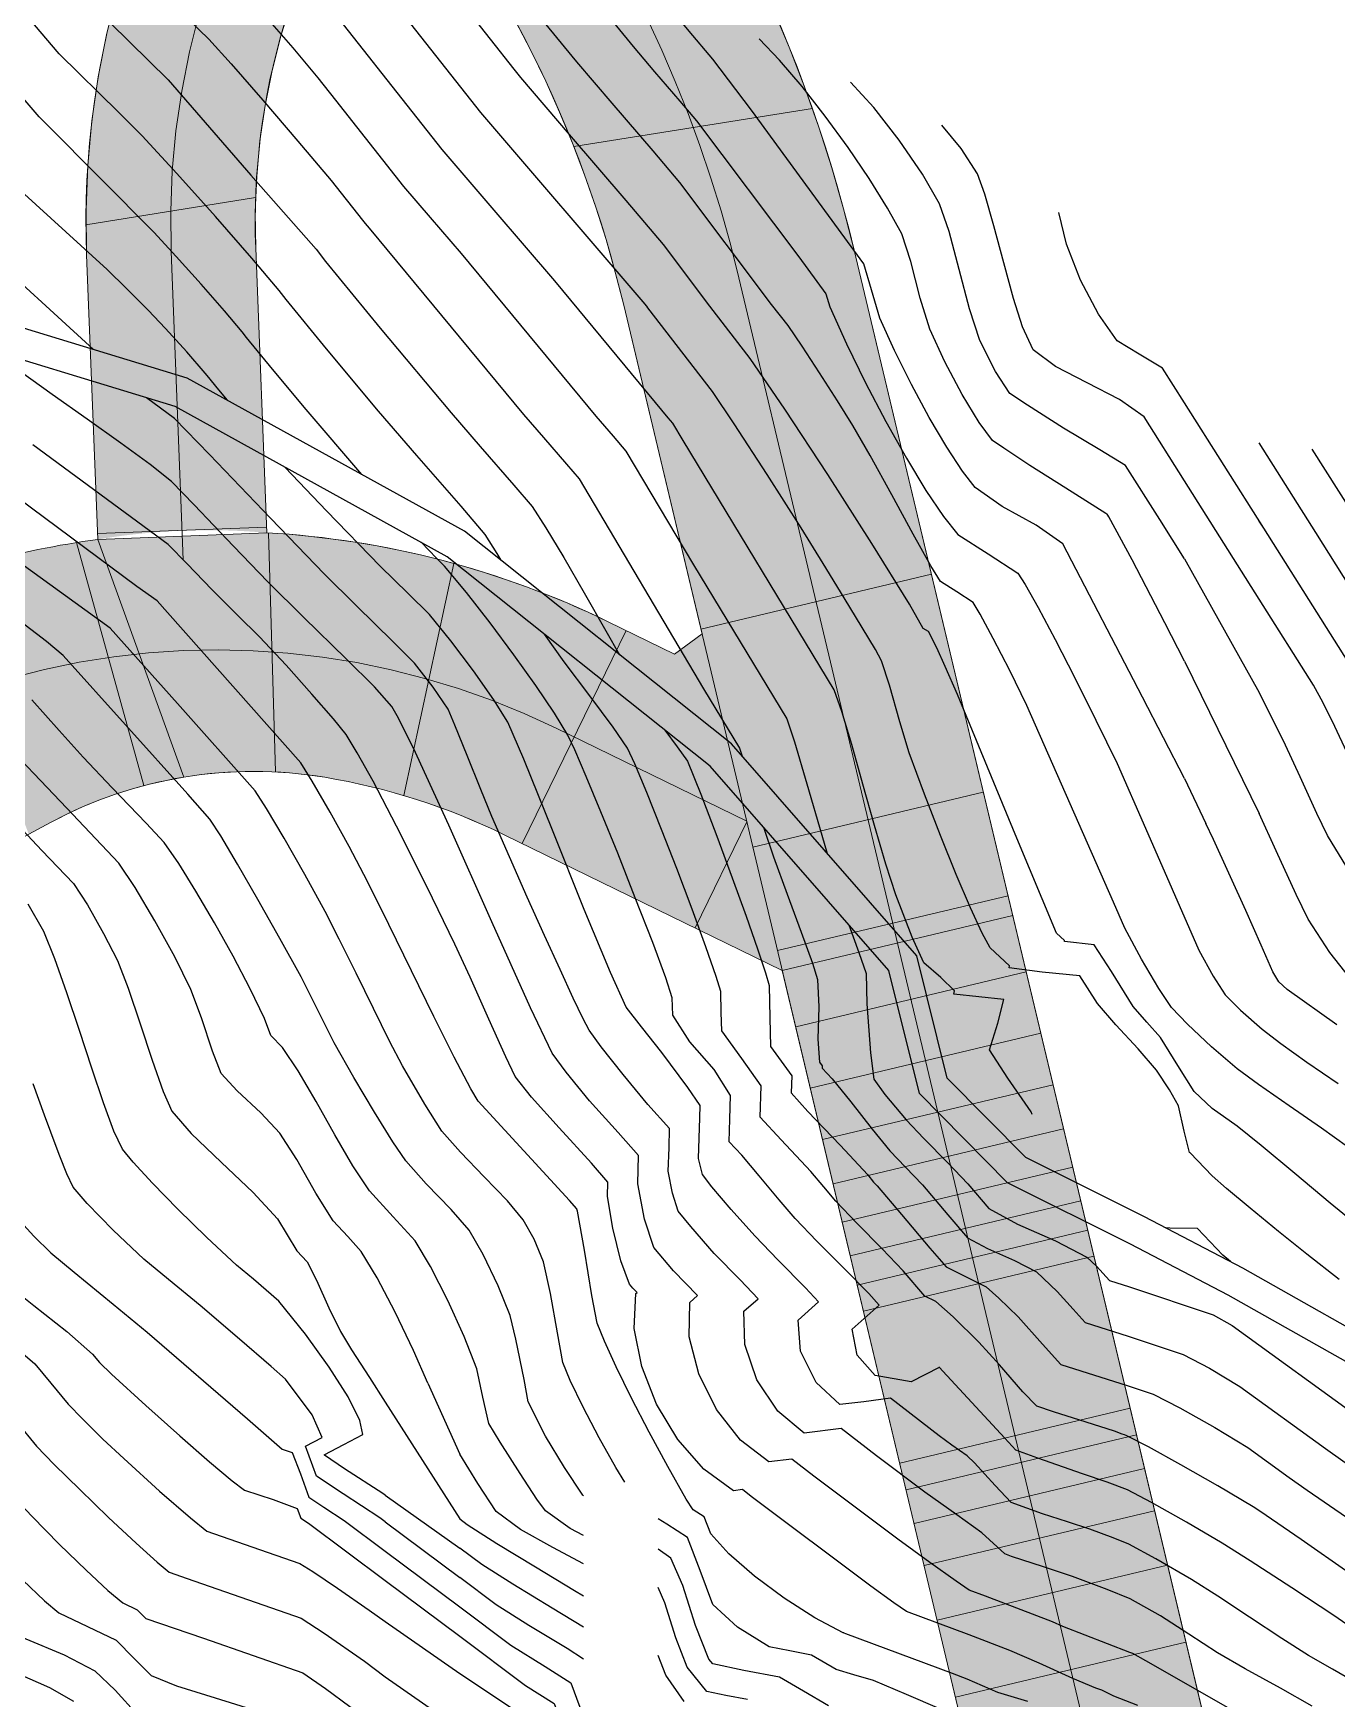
# Model space of a CAD drawing. Extents: x -367 to 63045, y 275 to 109039.
# Drawn here: x 62213.31 to 62247.2, y 108554.04 to 108597.34 of the extents above; entities that cross this region are included whole.
import ezdxf

# ---------------------------------------------------------------- set-up
doc = ezdxf.new("R2010")
doc.units = 0
doc.header["$LTSCALE"] = 25.401856
doc.header["$MEASUREMENT"] = 0
for name, pattern in [('NASCOSTA', [9.525, 6.35, -3.175]), ('TRATTEGGIATA', [19.05, 12.7, -6.35]), ('TRATTOPUNTO2', [12.7, 6.35, -3.175, 0, -3.175])]:
    doc.linetypes.add(name, pattern=pattern)
doc.layers.add('Colori bordi', color=5, linetype='Continuous', plot=False)
doc.layers.add('no_plot', color=5, linetype='Continuous', plot=False)
for name, color, linetype in [('curve livello 5m', 7, 'Continuous'), ('LIN010TR', 2, 'NASCOSTA'), ('LIN025CO', 7, 'Continuous'), ('Strade', 7, 'Continuous'), ('TRATTCOLO-30', 253, 'Continuous'), ('TRATTCOLO-32', 255, 'Continuous')]:
    doc.layers.add(name, color=color, linetype=linetype)

# ---------------------------------------------------------------- blocks, each defined once
blk = doc.blocks.new('CONTORNO')
at = {"layer": 'Colori bordi', "lineweight": 0, "ltscale": 2}
for p, q in [((-21.794, 103.851), (-27.997, 102.858)), ((-36.269, 101.533), (-40.68, 100.827)), ((-40.374, 92.645), (-38.135, 86.465)), ((-22.578, 81.44), (-16.586, 82.868))]:
    blk.add_line(p, q, dxfattribs=at)
at = {"layer": 'Colori bordi', "lineweight": 0, "ltscale": 2, "flags": 128}
for points in [[(9.426, 101.471, 0.76503), (-27.561, 123.114)], [(-36.074, 114.45, 0.175507), (-40.663, 100.044), (-40.374, 92.645, 0.034114), (-43.469, 92.01), (-53.105, 89.338), (-53.319, 90.109), (-70.647, 85.303), (-66.249, 79.674), (-52.956, 83.36), (-52.253, 82.461), (-57.773, 72.704), (-53.908, 67.757), (-53.375, 67.075), (-47.588, 77.303), (-45.683, 80.67), (-46.38, 81.064), (-46.314, 81.181, -0.14195), (-42.731, 84.682), (-41.604, 85.286, -0.165813), (-34.47, 86.461, -0.072308), (-29.805, 84.968), (-22.578, 81.44), (16.586, -82.868)]]:
    blk.add_lwpolyline(points, format="xyb", dxfattribs=at)
for points in [[(-28.746, 115.78, -0.121281), (-20.708, 100.164), (-8.908, 50.657), (5.179, 102.622, 0.76503), (-24.477, 119.975)], [(-32.974, 111.245, 0.166114), (-36.267, 100.216), (-35.977, 92.817, -0.099876), (-27.103, 90.504), (-25.383, 89.664), (-24.664, 90.194), (-26.7, 98.736, 0.115961)]]:
    blk.add_lwpolyline(points, format="xyb", close=True, dxfattribs=at)

msp = doc.modelspace()

# ---------------------------------------------------------------- hatches: boundary and pattern name
at = {"layer": 'TRATTCOLO-30', "linetype": 'Continuous', "lineweight": 0}
h = msp.add_hatch(color=256, dxfattribs=at)
h.dxf.hatch_style = 1
h.paths.add_polyline_path([(62255.618, 108567.60308), (62253.49464, 108568.17871), (62246.45095, 108542.19609), (62247.51741, 108537.7218)])
h.paths.add_polyline_path([(62257.74136, 108567.02745), (62255.618, 108567.60308), (62247.51741, 108537.7218), (62248.48209, 108533.67453), (62250.37377, 108533.1617), (62250.45227, 108533.45125), (62250.24958, 108533.5062), (62250.87754, 108535.82259), (62249.39119, 108536.22553)])
h.paths.add_polyline_path([(62264.78505, 108593.01007, 0.57322675), (62237.94189, 108620.34774), (62238.07891, 108618.10925, -0.5801113), (62262.66169, 108593.5857), (62255.618, 108567.60308), (62257.74136, 108567.02745)])
h.paths.add_polyline_path([(62262.66169, 108593.5857, 0.5801113), (62238.07891, 108618.10925), (62238.2166, 108615.85984, -0.58879846), (62260.53833, 108594.16132), (62253.49464, 108568.17871), (62255.618, 108567.60308)], flags=17)
h.paths.add_polyline_path([(62238.2166, 108615.85984), (62238.07891, 108618.10925, 0.12807728), (62229.34016, 108613.0836), (62222.92094, 108606.77538, -0.01736414), (62224.50007, 108605.05271), (62226.61273, 108607.31883), (62230.88217, 108611.51445, -0.12150113)])
h.paths.add_polyline_path([(62238.07891, 108618.10925), (62237.94189, 108620.34774, 0.13333201), (62227.79815, 108614.65274), (62223.52871, 108610.45712), (62221.40669, 108608.22325, -0.01556613), (62222.92094, 108606.77538), (62229.34016, 108613.0836, -0.12807728)])
h.paths.add_polyline_path([(62222.86049, 108606.71598), (62222.92094, 108606.77538, 0.01556613), (62221.40669, 108608.22325), (62219.28451, 108605.98922, 0.16643137), (62214.67893, 108592.36589), (62216.88055, 108592.71849, -0.19770368)])
h.paths.add_polyline_path([(62222.38489, 108602.78389), (62224.50007, 108605.05271, 0.01736281), (62222.92107, 108606.77525, 0.19880472), (62216.88055, 108592.71849), (62219.08961, 108593.07229, -0.14715619)])
h.paths.add_polyline_path([(62219.09237, 108591.75514, -0.01850569), (62219.08961, 108593.07229), (62216.88055, 108592.71849, 0.01312038), (62216.89405, 108591.66913), (62217.17802, 108584.41134, -0.03208113), (62219.38186, 108584.35616)])
h.paths.add_polyline_path([(62216.89405, 108591.66913, -0.01312038), (62216.88055, 108592.71849), (62214.67893, 108592.36589, 0.00881775), (62214.69574, 108591.58311), (62214.98523, 108584.18412, -0.03208112), (62217.17802, 108584.41134)])
h = msp.add_hatch(color=256, dxfattribs=at)
h.dxf.hatch_style = 1
h.paths.add_polyline_path([(62231.65512, 108590.98845, 0.0303488), (62230.46965, 108594.89443), (62227.36249, 108594.3968, -0.03537882), (62228.65905, 108590.27432), (62230.15261, 108584.00813), (62233.14868, 108584.72225)])
h.paths.add_polyline_path([(62234.65119, 108591.70256, 0.02617886), (62233.56545, 108595.39024), (62230.46965, 108594.89443, -0.0303488), (62231.65512, 108590.98845), (62233.14868, 108584.72225), (62236.14475, 108585.43637)])
h.paths.add_polyline_path([(62226.61305, 108607.31844), (62224.5004, 108605.05233, -0.08819837), (62230.46965, 108594.89443), (62233.56545, 108595.39024, 0.09480157)])
h.paths.add_polyline_path([(62224.5004, 108605.05233), (62222.38522, 108602.7835, -0.08025283), (62227.36249, 108594.3968), (62230.46965, 108594.89443, 0.08819837)])
h.paths.add_polyline_path([(62224.5004, 108605.05233, 0.01736281), (62222.9214, 108606.77486, 0.03970356), (62220.83271, 108604.38856), (62222.38522, 108602.7835)])
h.paths.add_polyline_path([(62222.86082, 108606.71559), (62222.92127, 108606.77499, 0.01556613), (62221.40701, 108608.22286), (62219.28484, 108605.98883), (62220.83271, 108604.38856, -0.03864254)])
h.paths.add_polyline_path([(62225.07104, 108608.88759), (62223.52903, 108610.45673), (62221.40701, 108608.22286, -0.01556613), (62222.92127, 108606.77499)])
h.paths.add_polyline_path([(62226.61305, 108607.31844), (62225.07104, 108608.88759), (62222.92127, 108606.77499, -0.01736414), (62224.5004, 108605.05233)])
h.paths.add_polyline_path([(62203.46335, 108619.63855), (62203.02533, 108616.58927, -0.15355602), (62221.40701, 108608.22286), (62223.52903, 108610.45673, 0.15371899)])
h.paths.add_polyline_path([(62203.02533, 108616.58927), (62202.5873, 108613.53987, -0.15336015), (62219.28484, 108605.98883), (62221.40701, 108608.22286, 0.15355602)])
h.paths.add_polyline_path([(62203.02533, 108616.58927, 0.11893671), (62187.34008, 108614.78756), (62179.97843, 108612.09095), (62179.44828, 108611.89675), (62180.99162, 108609.18195), (62187.88569, 108611.70203, -0.122973), (62202.5873, 108613.53987)])
h.paths.add_polyline_path([(62203.46335, 108619.63855, 0.11936774), (62186.2807, 108617.67963), (62177.90494, 108614.61155), (62179.44828, 108611.89675), (62179.97843, 108612.09095), (62187.34008, 108614.78756, -0.11893671), (62203.02533, 108616.58927)])
h = msp.add_hatch(color=256, dxfattribs=at)
h.dxf.hatch_style = 1
h.paths.add_polyline_path([(62238.77333, 108574.40727), (62235.77726, 108573.69315), (62241.0431, 108551.60051), (62244.03917, 108552.31463)])
h.paths.add_polyline_path([(62235.77726, 108573.69315), (62232.78119, 108572.97903), (62238.04703, 108550.88639), (62241.0431, 108551.60051)])
h.paths.add_polyline_path([(62236.14442, 108585.43676), (62233.14835, 108584.72264), (62235.77726, 108573.69315), (62238.77333, 108574.40727)])
h.paths.add_polyline_path([(62233.14835, 108584.72264), (62230.15228, 108584.00852), (62230.69451, 108581.73362), (62232.78119, 108572.97903), (62235.77726, 108573.69315)])
h = msp.add_hatch(color=256, dxfattribs=at)
h.dxf.hatch_style = 1
h.paths.add_polyline_path([(62219.38189, 108584.35614), (62214.98526, 108584.1841), (62217.22434, 108578.004, -0.08234427), (62220.88852, 108578.00011, -0.07230832), (62225.5537, 108576.50702), (62232.78122, 108572.979), (62230.69454, 108581.73359), (62229.97626, 108581.20293), (62228.25588, 108582.04271, 0.09987554)])
h.paths.add_polyline_path([(62211.89035, 108583.54923), (62210.61066, 108583.19434), (62211.72735, 108580.30779), (62213.19149, 108576.52314), (62213.755, 108576.82507, -0.08234431), (62217.22434, 108578.004), (62214.98526, 108584.1841, 0.03411302)])

# ---------------------------------------------------------------- linework, layer by layer
at = {"layer": 'curve livello 5m', "color": 2}
for p, q in [((62223.57028, 108562.24766), (62224.39654, 108560.40227)), ((62222.45759, 108557.11787), (62224.39653, 108555.66606))]:
    msp.add_line(p, q, dxfattribs=at)
at = {"layer": 'curve livello 5m', "color": 2, "flags": 128}
for points in [[(62247.25892, 108564.94457), (62246.41952, 108565.60209), (62245.68151, 108566.19424), (62244.94802, 108566.79446), (62244.3345, 108567.30735), (62243.95643, 108567.63748), (62243.38795, 108568.23543), (62243.36953, 108568.24741), (62243.23129, 108568.80305), (62243.08648, 108569.4573), (62242.85215, 108569.87714), (62242.50854, 108570.38633), (62242.03694, 108570.93619), (62241.45189, 108571.5664), (62240.97542, 108572.12094), (62240.52154, 108572.84136), (62239.54047, 108572.93323), (62238.6797, 108573.04801), (62238.68951, 108573.09999), (62238.18717, 108573.5645), (62237.9779, 108573.94518), (62237.67299, 108574.60533), (62237.30168, 108575.47455), (62236.89322, 108576.48247), (62236.47685, 108577.55867), (62236.08181, 108578.63277), (62235.83407, 108579.443), (62235.56665, 108580.39247), (62235.36156, 108581.02923), (62235.20125, 108581.31965), (62234.86162, 108581.89316), (62234.39289, 108582.66685), (62233.84527, 108583.55784), (62233.26899, 108584.48323), (62232.38473, 108585.8748), (62231.53114, 108587.19004), (62230.9643, 108588.03439), (62229.28898, 108590.20726), (62229.2607, 108590.24476), (62229.16324, 108590.35897), (62224.94055, 108595.28448), (62222.73748, 108598.08156)], [(62225.4711, 108583.64079), (62225.36844, 108583.81878), (62225.05625, 108584.31593), (62224.43083, 108585.04889), (62223.27949, 108586.36915), (62222.2877, 108587.51657), (62220.92876, 108589.14179), (62219.8818, 108590.42194), (62219.70215, 108590.65871), (62218.98818, 108591.5009), (62218.04472, 108592.57731), (62217.03883, 108593.6995), (62216.13762, 108594.67901), (62215.53676, 108595.28426), (62213.9806, 108596.80635), (62213.34379, 108597.56589)], [(62243.23903, 108581.01742), (62242.73108, 108582.01363), (62241.87412, 108583.6551), (62241.26767, 108584.76943), (62241.24143, 108584.81095), (62241.22403, 108584.83851), (62241.19248, 108584.85755), (62240.15002, 108585.51334), (62239.21927, 108586.10811), (62238.53838, 108586.55276), (62238.24548, 108586.75821), (62237.89942, 108587.22571), (62237.46237, 108587.95333), (62237.01053, 108588.80565), (62236.62009, 108589.64724), (62236.36841, 108590.45391), (62236.12275, 108591.41223), (62235.88701, 108592.12852), (62235.51965, 108592.80068), (62235.04434, 108593.56393), (62234.49347, 108594.37396), (62233.89946, 108595.18645), (62233.29471, 108595.95707), (62232.71161, 108596.64152), (62232.18256, 108597.19547)], [(62242.02697, 108553.86879), (62241.40251, 108554.10857), (62241.19685, 108554.20997), (62241.09181, 108554.268), (62240.93021, 108554.31631), (62240.3367, 108554.57075), (62239.45712, 108554.96616), (62238.69773, 108555.29827), (62237.63874, 108555.70584), (62236.00718, 108556.31073), (62235.68296, 108556.53469), (62235.08289, 108556.96754), (62235.08289, 108556.96754), (62231.97689, 108559.30438), (62231.7481, 108559.481), (62231.51067, 108559.4512), (62230.7433, 108560.01165), (62230.06659, 108560.78472), (62229.51582, 108561.6992), (62229.12624, 108562.68387), (62228.93311, 108563.6675), (62228.97171, 108564.57888), (62229.00587, 108564.60917), (62228.89967, 108564.71885), (62228.81306, 108564.82109), (62228.58847, 108565.42849), (62228.37394, 108566.27352), (62228.23382, 108567.10267), (62228.24439, 108567.47528), (62227.81768, 108567.97179), (62226.97694, 108568.88522), (62226.25836, 108569.68643), (62225.83514, 108570.22318), (62225.59062, 108570.7353), (62225.15477, 108571.70814), (62224.668, 108572.79902), (62224.27068, 108573.66528), (62223.5427, 108575.1569), (62222.75492, 108576.72649), (62222.14368, 108577.90319), (62221.73319, 108578.63681), (62221.44502, 108579.1111), (62221.1118, 108579.52298), (62220.55484, 108580.16312), (62219.87975, 108580.9124), (62219.19213, 108581.65176), (62218.62096, 108582.21656), (62217.94676, 108582.88038), (62217.30635, 108583.54835), (62216.81917, 108584.05276), (62213.29626, 108586.64108)], [(62248.00145, 108584.25091), (62246.55981, 108586.53496)], [(62247.51384, 108557.31872), (62246.27489, 108558.17933), (62245.20006, 108558.91738), (62245.02402, 108559.03177), (62244.10553, 108559.5758), (62243.14658, 108560.12455), (62242.30177, 108560.591), (62241.72571, 108560.88813), (62241.67785, 108560.9065), (62241.61992, 108560.92564), (62241.41702, 108560.99834), (62240.68205, 108561.23455), (62239.83304, 108561.50116), (62239.39692, 108561.6469), (62239.03839, 108562.02532), (62238.42824, 108562.72037), (62237.89085, 108563.313), (62237.22119, 108563.97073), (62236.77199, 108564.37061), (62236.48727, 108564.51168), (62235.92848, 108565.16795), (62235.37772, 108565.74302), (62234.71989, 108566.40933), (62234.17511, 108566.97861), (62233.85777, 108567.35268), (62233.52045, 108567.7515), (62232.75151, 108568.57089), (62232.20753, 108569.16013), (62232.23409, 108569.98018), (62231.72682, 108570.68842), (62231.20637, 108571.4066), (62231.19005, 108571.88663), (62231.18202, 108572.42755), (62231.06168, 108572.82286), (62230.79556, 108573.58882), (62230.43719, 108574.57523), (62230.04009, 108575.63188), (62229.6451, 108576.64537), (62229.26033, 108577.60141), (62228.94574, 108578.35358), (62228.76127, 108578.75547), (62228.3875, 108579.30199), (62227.77398, 108580.12029), (62227.11305, 108580.99749), (62226.59703, 108581.72068)], [(62243.23903, 108581.01742), (62245.17926, 108577.05957)], [(62223.57028, 108562.24766), (62223.19787, 108563.09914), (62222.71888, 108564.09602), (62222.24645, 108564.99015), (62221.83192, 108565.6747), (62221.48261, 108566.05824), (62221.10339, 108566.46849), (62220.65089, 108567.18984), (62220.15947, 108568.06084), (62219.72223, 108568.75019), (62219.22343, 108569.27202), (62218.60974, 108569.85047), (62218.19713, 108570.30285), (62217.96752, 108570.87675), (62217.68146, 108571.74636), (62217.40811, 108572.48356), (62216.9846, 108573.3345), (62216.47286, 108574.26825), (62215.96065, 108575.13084), (62215.53574, 108575.7683), (62214.18463, 108577.19338), (62212.29432, 108579.17667)], [(62271.61348, 108556.86153), (62266.75437, 108560.23492), (62263.77354, 108562.32335), (62263.27203, 108562.70993), (62262.81238, 108563.06279), (62257.77775, 108566.3869), (62257.5745, 108566.52212), (62257.53691, 108566.54594), (62253.29598, 108569.1476), (62252.45119, 108569.59749), (62251.45859, 108570.10807), (62250.76441, 108570.48452), (62249.80642, 108571.10236), (62248.84818, 108571.76419), (62248.041, 108572.36203), (62247.53621, 108572.78793), (62247.02047, 108573.44268), (62246.45197, 108574.31558), (62246.14089, 108574.95533), (62245.62049, 108576.0921), (62245.17926, 108577.05957)], [(62211.94398, 108565.43467), (62212.50305, 108564.92448), (62213.326, 108564.27055), (62214.18211, 108563.59382), (62214.85251, 108563.00436), (62214.85251, 108563.00436), (62215.03456, 108562.78258), (62215.33898, 108562.48504), (62216.23832, 108561.6654), (62217.11761, 108560.88154), (62217.89369, 108560.20586), (62218.48341, 108559.71076), (62218.80361, 108559.46862), (62218.80361, 108559.46862), (62219.54572, 108559.22177), (62220.17344, 108558.99157), (62220.17344, 108558.99157), (62220.26773, 108558.73955), (62220.46813, 108558.6075), (62222.45759, 108557.11787)], [(62206.77297, 108562.53607), (62206.84034, 108562.45152), (62207.32302, 108561.80117), (62207.77761, 108560.96437), (62208.25737, 108560.62277), (62208.64176, 108560.19533), (62209.19081, 108559.51514), (62209.81558, 108558.72226), (62210.42715, 108557.95677), (62210.93657, 108557.35877), (62211.72973, 108556.54224), (62212.30741, 108556.01893), (62213.11808, 108555.60005), (62214.10772, 108555.18283), (62214.9116, 108554.76594), (62215.4417, 108554.26337), (62216.0158, 108553.62715)], [(62227.61267, 108557.55318), (62226.81756, 108557.97116), (62225.97691, 108558.44512), (62225.34434, 108558.91487), (62224.86531, 108559.64031), (62224.39654, 108560.40227)], [(62224.39653, 108555.66606), (62226.10389, 108554.38765), (62226.84931, 108553.92159), (62226.96318, 108553.61819), (62227.15708, 108553.37791), (62227.57257, 108552.55032), (62227.61267, 108552.45984)], [(62230.23081, 108553.97112), (62229.7538, 108554.65954), (62229.55162, 108555.17119)]]:
    msp.add_lwpolyline(points, dxfattribs=at)
at = {"layer": 'LIN010TR', "linetype": 'TRATTOPUNTO2', "lineweight": 0, "ltscale": 5}
msp.add_line((62217.20782, 108583.65035), (62216.89409, 108591.6691), dxfattribs=at)
at = {"layer": 'LIN010TR', "linetype": 'TRATTOPUNTO2', "lineweight": 0, "ltscale": 5, "flags": 128}
for points in [[(62222.86053, 108606.71595), (62229.34019, 108613.08357, -0.76502957), (62262.66173, 108593.58567, -0.76502957)], [(62154.02693, 108602.58524), (62179.97813, 108612.09131), (62187.33978, 108614.78792, -0.44895429), (62231.65482, 108590.98881), (62244.1533, 108538.5519)], [(62231.85674, 108576.85764), (62226.90479, 108579.27487, 0.18316759), (62212.71333, 108580.58122), (62203.07702, 108577.90884), (62185.56862, 108573.05335)]]:
    msp.add_lwpolyline(points, format="xyb", dxfattribs=at)
at = {"layer": 'LIN010TR', "linetype": 'TRATTOPUNTO2', "lineweight": 0, "ltscale": 5}
msp.add_arc((62236.87879, 108592.45102), 20, 134.500327, 182.240596, dxfattribs=at)
at = {"layer": 'LIN025CO', "linetype": 'TRATTEGGIATA', "lineweight": 0, "ltscale": 2}
for p, q in [((62219.38189, 108584.35612), (62219.0924, 108591.75511)), ((62234.65089, 108591.70293), (62280.96093, 108397.4108)), ((62214.98526, 108584.1841), (62214.69577, 108591.58309)), ((62228.65862, 108590.27523), (62272.10052, 108408.0163)), ((62214.97939, 108584.33399), (62219.37603, 108584.50601)), ((62214.98526, 108584.1841), (62219.38189, 108584.35612)), ((62219.42443, 108584.35372), (62219.60458, 108578.13892)), ((62216.18701, 108577.78223), (62214.43411, 108584.10299)), ((62222.93893, 108577.526), (62224.2413, 108583.56032)), ((62230.66568, 108581.85471), (62236.65781, 108583.28295)), ((62228.72176, 108581.8153), (62226.01959, 108576.27961)), ((62229.97626, 108581.20293), (62228.25588, 108582.04271)), ((62229.97626, 108581.20293), (62230.69454, 108581.7336)), ((62232.01646, 108576.18752), (62238.0086, 108577.61577)), ((62212.62796, 108576.22119), (62213.755, 108576.82507)), ((62232.78122, 108572.979), (62225.5537, 108576.50702)), ((62231.85966, 108576.84539), (62230.51284, 108574.08628)), ((62232.6586, 108573.49346), (62238.65074, 108574.9217)), ((62233.13066, 108571.51294), (62239.1228, 108572.94118)), ((62233.51092, 108569.91757), (62239.50306, 108571.34581)), ((62233.83001, 108568.57886), (62239.82215, 108570.0071)), ((62234.10374, 108567.43044), (62240.09588, 108568.85868)), ((62234.34156, 108566.43266), (62240.3337, 108567.86091)), ((62234.54965, 108565.55965), (62240.54178, 108566.98789)), ((62234.73228, 108564.79342), (62240.72442, 108566.22167)), ((62234.89256, 108564.12098), (62240.88469, 108565.54922)), ((62235.83422, 108560.17028), (62241.82635, 108561.59852)), ((62235.99971, 108559.47596), (62241.99185, 108560.9042)), ((62236.20811, 108558.60163), (62242.20025, 108560.02987)), ((62236.46961, 108557.5045), (62242.46175, 108558.93274)), ((62236.80824, 108556.08381), (62242.80037, 108557.51206)), ((62237.28538, 108554.08198), (62243.27752, 108555.51023))]:
    msp.add_line(p, q, dxfattribs=at)
at = {"layer": 'LIN025CO', "linetype": 'TRATTEGGIATA', "lineweight": 0, "ltscale": 2, "flags": 128}
msp.add_lwpolyline([(62228.65875, 108590.27469, 0.11596089), (62222.38492, 108602.78386, 0.11596089)], format="xyb", dxfattribs=at)
at = {"layer": 'LIN025CO', "linetype": 'TRATTEGGIATA', "lineweight": 0, "ltscale": 2}
for centre, radius, start, end in [((62243.35846, 108598.81864), 22.2, 344.832097, 134.500327), ((62243.35846, 108598.81864), 17.8, 344.832097, 134.500327), ((62236.87879, 108592.45102), 22.2, 134.500327, 182.240596), ((62198.91595, 108583.18541), 36.736, 13.406454, 41.067015), ((62236.87879, 108592.45102), 17.8, 134.500327, 182.240596), ((62218.08588, 108561.20839), 23.184, 63.981286, 86.795416), ((62218.08588, 108561.20839), 23.184, 97.685742, 105.499966), ((62219.04467, 108566.95293), 11.2, 80.524332, 118.18322), ((62218.08588, 108561.20839), 17.024, 63.978033, 80.524332)]:
    msp.add_arc(centre, radius, start, end, dxfattribs=at)
at = {"layer": 'no_plot'}
for p, q in [((62222.45759, 108561.75681), (62224.39654, 108558.72068)), ((62222.45759, 108559.33866), (62224.39654, 108557.95702)), ((62222.45759, 108558.64518), (62224.39654, 108557.19337)), ((62222.45759, 108557.88153), (62224.39653, 108556.42971)), ((62222.45759, 108556.05242), (62224.39653, 108554.70281)), ((62222.45758, 108554.61428), (62224.39653, 108553.26367))]:
    msp.add_line(p, q, dxfattribs=at)
at = {"layer": 'no_plot', "flags": 128}
for points in [[(62243.23903, 108577.96681), (62242.14835, 108580.08226), (62240.07317, 108584.06783), (62239.38642, 108584.5581), (62238.49771, 108585.04105), (62237.79613, 108585.5364), (62237.79613, 108585.5364), (62237.46559, 108585.95725), (62237.0562, 108586.58492), (62236.60237, 108587.35823), (62236.13853, 108588.21603), (62235.69907, 108589.09714), (62235.31842, 108589.9404), (62235.31842, 108589.9404), (62235.10504, 108590.67425), (62234.90187, 108591.35032), (62231.98062, 108595.34599), (62230.97883, 108596.67454), (62230.35929, 108597.40049), (62228.09738, 108600.14543), (62225.85741, 108602.90829)], [(62224.84313, 108601.96305), (62228.9006, 108596.99897), (62228.9006, 108596.99897), (62229.46299, 108596.33879), (62230.12039, 108595.5742), (62230.5493, 108595.0671), (62230.5493, 108595.0671), (62233.21524, 108591.5316), (62233.91672, 108590.57212), (62234.01674, 108590.23356), (62234.44934, 108589.26715), (62234.94485, 108588.25475), (62235.47415, 108587.24811), (62236.00812, 108586.29901), (62236.51763, 108585.45921), (62236.97356, 108584.78048), (62237.34677, 108584.3146), (62238.13344, 108583.80897), (62238.90867, 108583.30727), (62239.09934, 108583.01454), (62239.43327, 108582.41729), (62239.87466, 108581.58427), (62240.38771, 108580.5842), (62240.93663, 108579.48584), (62241.48564, 108578.35792), (62242.22505, 108576.6772), (62243.61013, 108573.50956), (62243.98663, 108572.82969), (62244.29611, 108572.34815), (62244.69645, 108571.94206), (62245.25472, 108571.45077), (62245.74229, 108571.08065), (62246.42353, 108570.59655), (62247.23032, 108570.03797)], [(62247.77907, 108566.31032), (62247.02477, 108566.92716), (62246.10762, 108567.69457), (62245.23412, 108568.42439), (62244.6108, 108568.92845), (62244.6108, 108568.92845), (62243.9539, 108569.39277), (62243.48754, 108569.82934), (62243.06505, 108570.50302), (62242.61099, 108571.23839), (62242.61099, 108571.23839), (62242.25938, 108571.63643), (62241.90525, 108572.03689), (62241.90525, 108572.03689), (62241.33992, 108572.95346), (62240.8924, 108573.64451), (62240.8924, 108573.64451), (62240.11645, 108573.73157), (62240.12058, 108573.75347), (62239.90895, 108573.94916), (62238.83521, 108576.5185), (62237.33319, 108580.14981), (62237.33319, 108580.14981), (62237.0163, 108580.8799), (62236.79676, 108581.36917), (62236.79676, 108581.36917), (62236.57965, 108581.78613), (62236.44807, 108581.871), (62236.09353, 108582.50117), (62235.11378, 108584.08073), (62233.96678, 108585.87136), (62232.84686, 108587.57368), (62231.94832, 108588.88827), (62230.89719, 108590.25157), (62229.69023, 108591.85221), (62228.72585, 108592.9924), (62227.24771, 108594.71155), (62225.98322, 108596.19593), (62225.81036, 108596.40741), (62223.35366, 108599.54003)], [(62247.48049, 108568.38876), (62246.80398, 108568.8767), (62245.96171, 108569.45786), (62245.15978, 108570.01272), (62244.60431, 108570.42177), (62244.60431, 108570.42177), (62243.9442, 108570.99032), (62243.31414, 108571.58013), (62242.90316, 108572.01427), (62242.90316, 108572.01427), (62242.57278, 108572.50668), (62242.12192, 108573.27003), (62241.68582, 108574.0753), (62241.68582, 108574.0753), (62241.38963, 108574.75268), (62239.1412, 108579.86355), (62238.69356, 108580.77707), (62238.26785, 108581.61262), (62237.92955, 108582.24442), (62237.74416, 108582.5467), (62237.74416, 108582.5467), (62237.32389, 108582.81869), (62236.89742, 108583.0928), (62236.89742, 108583.0928), (62236.64657, 108583.49479), (62236.18752, 108584.31876), (62235.62574, 108585.34723), (62235.06674, 108586.36276), (62234.61601, 108587.1479), (62234.61601, 108587.1479), (62234.21806, 108587.78947), (62233.75218, 108588.51677), (62233.2973, 108589.2082), (62232.93234, 108589.74215), (62232.5054, 108590.29589), (62230.11977, 108593.45965), (62229.42312, 108594.2833), (62228.35535, 108595.52517), (62227.44191, 108596.59745), (62225.32675, 108599.18523)], [(62239.28253, 108569.22904), (62239.25539, 108569.3003), (62239.25539, 108569.3003), (62238.6457, 108570.18125), (62238.17045, 108570.91083), (62238.17045, 108570.91083), (62238.38339, 108571.60788), (62238.54047, 108572.21888), (62238.54047, 108572.21888), (62237.89553, 108572.29239), (62237.24296, 108572.36446), (62237.24296, 108572.36446), (62237.25844, 108572.44652), (62236.90066, 108572.79044), (62236.4654, 108573.17984), (62236.4654, 108573.17984), (62236.1579, 108573.84314), (62235.73428, 108574.93988), (62235.73428, 108574.93988), (62235.47549, 108575.73985), (62235.18294, 108576.74302), (62234.87944, 108577.82366), (62234.58781, 108578.85605), (62234.33085, 108579.71446), (62234.13138, 108580.27315), (62234.13138, 108580.27315), (62230.20528, 108586.7536), (62229.93774, 108587.20423), (62229.81853, 108587.34205), (62229.48724, 108587.74211), (62226.86947, 108590.90446), (62225.2893, 108592.74531), (62223.93853, 108594.32322), (62220.46686, 108598.73094)], [(62216.8189, 108598.21842), (62217.87, 108597.19284), (62218.45125, 108596.54965), (62219.27438, 108595.60725), (62220.19033, 108594.53808), (62221.05004, 108593.51454), (62221.05004, 108593.51454), (62221.86807, 108592.48501), (62221.93448, 108592.4007), (62221.99055, 108592.3353), (62222.04063, 108592.2748), (62226.05311, 108587.42931), (62226.57036, 108586.8309), (62227.17082, 108586.14234), (62227.497, 108585.76008), (62230.73738, 108580.30207), (62231.67102, 108578.76099), (62231.73733, 108578.55079)], [(62214.87568, 108589.12106), (62211.87598, 108591.86056), (62210.34572, 108593.26824), (62209.61794, 108594.06001), (62208.8755, 108594.91798), (62208.23678, 108595.70145), (62207.82017, 108596.26973), (62207.46866, 108596.94104), (62207.06721, 108597.84372)], [(62218.35718, 108587.80128), (62218.13022, 108588.07272), (62217.82816, 108588.44206), (62217.77632, 108588.51037), (62217.29814, 108589.06391), (62216.74792, 108589.67027), (62216.29344, 108590.14146), (62215.72982, 108590.7092), (62215.22614, 108591.20317), (62212.68943, 108593.51983), (62211.98769, 108594.16536), (62211.32381, 108594.87904), (62210.6265, 108595.66257), (62209.94451, 108596.45802), (62209.32658, 108597.20746), (62208.82147, 108597.85295)], [(62221.84941, 108585.87354), (62220.40499, 108587.56019), (62220.40499, 108587.56019), (62219.52949, 108588.60725), (62218.85498, 108589.432), (62218.73923, 108589.58454), (62218.27926, 108590.12713), (62217.67143, 108590.82061), (62217.02338, 108591.54359), (62216.44277, 108592.17464), (62213.66484, 108594.97286), (62213.45832, 108595.17486), (62212.68095, 108596.08009), (62211.22296, 108597.81906)], [(62219.39295, 108597.72667), (62220.05393, 108596.96212), (62220.70838, 108596.18576), (62220.70838, 108596.18576), (62221.16747, 108595.60798), (62222.93651, 108593.36196), (62223.62481, 108592.55791), (62224.43001, 108591.61988), (62224.43001, 108591.61988), (62225.76394, 108590.00846), (62227.93582, 108587.38568), (62228.38477, 108586.86811), (62228.71737, 108586.48216), (62230.47133, 108583.52783), (62232.9012, 108579.51707), (62233.0994, 108578.92425), (62233.42379, 108577.83123), (62233.80997, 108576.49931), (62233.95055, 108576.01935)], [(62215.30396, 108597.61122), (62216.81629, 108596.13563), (62218.96296, 108593.65261), (62220.66506, 108591.73289), (62220.90863, 108591.41188), (62222.32803, 108589.67632), (62224.17041, 108587.47294), (62224.92493, 108586.60002), (62225.80082, 108585.59561), (62226.27662, 108585.038), (62226.63601, 108584.48887), (62227.09927, 108583.71441), (62227.63078, 108582.79362), (62228.19491, 108581.80548), (62228.55012, 108581.1873)], [(62243.23903, 108583.67735), (62242.59343, 108584.69894), (62241.70614, 108586.10473), (62241.03549, 108586.51212), (62240.09648, 108587.07602), (62240.09648, 108587.07602), (62239.15798, 108587.67081), (62238.69483, 108587.98001), (62238.69483, 108587.98001), (62238.32237, 108588.54843), (62237.92177, 108589.35409), (62237.92177, 108589.35409), (62237.6509, 108590.17793), (62237.38412, 108591.20319), (62237.12376, 108592.19206), (62236.87216, 108592.90672), (62236.42504, 108593.68066), (62235.81784, 108594.56531), (62235.15907, 108595.41226), (62234.55723, 108596.07308)], [(62243.23904, 108585.70612), (62242.18824, 108587.37095), (62241.54857, 108587.81801), (62240.70555, 108588.25397), (62239.88316, 108588.6833), (62239.30539, 108589.1105), (62239.03023, 108589.71489), (62238.79464, 108590.44904), (62238.53774, 108591.37633), (62238.28135, 108592.33354), (62238.04727, 108593.15748), (62237.85731, 108593.68493), (62237.43584, 108594.34795), (62236.93191, 108594.95068)], [(62243.23904, 108587.73615), (62242.67034, 108588.63716), (62242.06239, 108588.99923), (62241.48828, 108589.35044), (62240.99974, 108590.03898), (62240.5367, 108590.9279), (62240.17025, 108591.861), (62239.9715, 108592.68212)], [(62246.51833, 108552.5875), (62242.23072, 108555.0252), (62241.89701, 108555.2203), (62241.82132, 108555.24956), (62240.0734, 108555.92529), (62239.80648, 108556.04269), (62238.06736, 108556.71203), (62237.64436, 108556.86885), (62237.30589, 108557.09787), (62236.61777, 108557.58686), (62235.78644, 108558.18911), (62235.78644, 108558.18911), (62233.60492, 108559.83041), (62233.02949, 108560.27462), (62232.43231, 108560.19967), (62231.69522, 108560.76625), (62231.07198, 108561.56394), (62230.61187, 108562.49318), (62230.3642, 108563.45439), (62230.37826, 108564.34804), (62230.37826, 108564.34804), (62230.57905, 108564.5261), (62229.95476, 108565.1708), (62229.44568, 108565.77182), (62229.20038, 108566.51109), (62229.02422, 108567.43188), (62229.02422, 108567.43188), (62229.04518, 108568.17015), (62228.51384, 108568.76902), (62227.772, 108569.58764), (62227.772, 108569.58764), (62227.1665, 108570.33139), (62226.79701, 108570.82419), (62226.79701, 108570.82419), (62226.23368, 108572.00401), (62225.22959, 108574.2452), (62224.10817, 108576.75835), (62223.19285, 108578.75404), (62223.19285, 108578.75404), (62222.76745, 108579.60161), (62222.62772, 108579.84318), (62222.17715, 108580.35131), (62221.44299, 108581.08306), (62220.34529, 108582.15629), (62219.40745, 108583.08377), (62219.40745, 108583.08377), (62218.51509, 108584.01057), (62217.48911, 108585.0877), (62216.89967, 108585.69116), (62216.34951, 108586.12922), (62215.58681, 108586.68649), (62214.70621, 108587.311), (62213.80232, 108587.95077), (62212.96976, 108588.55385)], [(62239.1689, 108553.97153), (62238.38762, 108554.20256), (62238.38762, 108554.20256), (62237.58897, 108554.55385), (62237.21012, 108554.69965), (62234.43199, 108555.72963), (62234.39401, 108555.74591), (62234.38438, 108555.74873), (62234.37803, 108555.75243), (62234.36714, 108555.75461), (62233.62856, 108556.14246), (62232.83187, 108556.6561), (62232.05978, 108557.23366), (62231.39502, 108557.81324), (62230.92032, 108558.33298), (62230.92032, 108558.33298), (62230.75484, 108558.77389), (62230.46697, 108558.95388), (62230.28087, 108559.2357), (62229.8049, 108560.0796), (62229.32253, 108560.97567), (62228.86583, 108561.86037), (62228.4669, 108562.67015), (62228.15782, 108563.34148), (62227.97067, 108563.81081), (62227.97067, 108563.81081), (62227.8302, 108564.52999), (62227.63866, 108565.7059), (62227.4577, 108566.71718), (62227.4577, 108566.71718), (62227.44341, 108566.77346), (62227.44361, 108566.78041), (62227.25249, 108566.9932), (62224.87754, 108569.5809), (62224.6837, 108569.90114), (62224.25394, 108570.71924), (62223.72502, 108571.77791), (62223.14205, 108572.96647), (62222.55014, 108574.17425), (62221.99438, 108575.29058), (62221.5199, 108576.20477), (62221.5199, 108576.20477), (62221.02614, 108577.09673), (62220.56037, 108577.902), (62220.26233, 108578.37902), (62220.26233, 108578.37902), (62216.8012, 108582.28222), (62216.52983, 108582.58466), (62216.00479, 108582.96445), (62209.50285, 108587.78806)], [(62246.56209, 108553.85081), (62245.73049, 108554.31469), (62244.82002, 108554.82038), (62244.09458, 108555.2387), (62244.09458, 108555.2387), (62243.35053, 108555.7224), (62242.61608, 108556.19944), (62242.61608, 108556.19944), (62241.82662, 108556.64376), (62241.22459, 108556.88641), (62240.32843, 108557.21883), (62240.32843, 108557.21883), (62239.57475, 108557.46834), (62238.74428, 108557.74201), (62238.74428, 108557.74201), (62238.5637, 108557.80732), (62237.9681, 108558.36032), (62237.32075, 108558.82219), (62236.48999, 108559.41068), (62236.48999, 108559.41068), (62235.23294, 108560.35644), (62234.31087, 108561.06825), (62233.35396, 108560.94814), (62232.66222, 108561.51973), (62232.12108, 108562.33747), (62231.80409, 108563.25281), (62231.78481, 108564.1172), (62231.78481, 108564.1172), (62232.15223, 108564.44304), (62231.68498, 108564.93247), (62231.00985, 108565.62275), (62231.00985, 108565.62275), (62230.4014, 108566.31675), (62230.07829, 108566.72254), (62230.07829, 108566.72254), (62229.92483, 108567.18504), (62229.81463, 108567.76109), (62229.81463, 108567.76109), (62229.83868, 108568.36282), (62229.84596, 108568.86503), (62229.84596, 108568.86503), (62229.28565, 108569.48885), (62228.64074, 108570.2731), (62228.07527, 108570.99026), (62227.75888, 108571.4252), (62227.75888, 108571.4252), (62227.60554, 108571.71806), (62227.34621, 108572.25897), (62227.00297, 108572.99932), (62226.59792, 108573.8905), (62226.15316, 108574.88391), (62225.69077, 108575.93092), (62225.23285, 108576.98294), (62225.23285, 108576.98294), (62224.94249, 108577.68542), (62224.58744, 108578.56975), (62224.26962, 108579.35795), (62224.09097, 108579.77206), (62224.09097, 108579.77206), (62223.70815, 108580.34245), (62223.21595, 108580.97091), (62223.21595, 108580.97091), (62222.66909, 108581.51867), (62221.70086, 108582.46469), (62220.86813, 108583.28716), (62220.86813, 108583.28716), (62219.48466, 108584.72403), (62217.89403, 108586.39398), (62216.98018, 108587.32956), (62216.98018, 108587.32956), (62216.24956, 108587.86636)], [(62245.29744, 108584.47493), (62243.23904, 108587.73615)], [(62248.43369, 108581.53954), (62246.64945, 108584.36292), (62245.17926, 108586.69219)], [(62247.58351, 108554.52827), (62247.08323, 108554.81501), (62246.46343, 108555.16509), (62246.46343, 108555.16509), (62245.76578, 108555.60956), (62244.93119, 108556.16117), (62244.10154, 108556.70936), (62243.41872, 108557.14355), (62243.41872, 108557.14355), (62242.49333, 108557.68218), (62241.79298, 108558.05855), (62241.79298, 108558.05855), (62241.38522, 108558.2229), (62240.77824, 108558.44806), (62240.77824, 108558.44806), (62240.19982, 108558.63958), (62239.54998, 108558.85369), (62239.54998, 108558.85369), (62238.72956, 108559.14768), (62238.31718, 108559.58757), (62237.77958, 108560.17332), (62237.77958, 108560.17332), (62237.58459, 108560.35436), (62237.19354, 108560.63225), (62236.86097, 108560.88246), (62235.59226, 108561.86187), (62234.90418, 108561.76578), (62234.2756, 108561.69662), (62234.2756, 108561.69662), (62233.65892, 108562.26609), (62233.25734, 108563.0771), (62233.19136, 108563.88635), (62233.19136, 108563.88635), (62233.72541, 108564.35997), (62233.38489, 108564.72987), (62232.67403, 108565.44531), (62232.06493, 108566.0747), (62232.06493, 108566.0747), (62231.45433, 108566.76414), (62230.95284, 108567.3562), (62230.71091, 108567.67327), (62230.71091, 108567.67327), (62230.60503, 108568.0903), (62230.63498, 108569.14521), (62230.64537, 108569.46619), (62230.32268, 108569.93632), (62229.6504, 108570.84717), (62229.6504, 108570.84717), (62229.1232, 108571.51236), (62228.72076, 108572.02621), (62228.72076, 108572.02621), (62228.31212, 108572.92528), (62227.63461, 108574.56439), (62226.80616, 108576.62782), (62226.06459, 108578.46696), (62225.64774, 108579.43319), (62225.64774, 108579.43319), (62225.28087, 108580.01615), (62224.7545, 108580.7641), (62224.16431, 108581.54593), (62223.60604, 108582.23051), (62223.60604, 108582.23051), (62223.0549, 108582.77647), (62222.32882, 108583.49056), (62222.32882, 108583.49056), (62220.92989, 108584.92816), (62219.85902, 108586.05846)], [(62245.17926, 108582.63454), (62243.23904, 108585.70612)], [(62228.69167, 108559.66999), (62228.45286, 108560.05485), (62228.45286, 108560.05485), (62228.02416, 108560.82432), (62227.6084, 108561.62119), (62227.2702, 108562.31746), (62227.07419, 108562.78516), (62227.07419, 108562.78516), (62226.93581, 108563.55369), (62226.75831, 108564.57483), (62226.75831, 108564.57483), (62226.57624, 108565.40134), (62226.32748, 108565.98767), (62226.04932, 108566.49799), (62226.04932, 108566.49799), (62225.63502, 108566.99133), (62225.03508, 108567.61161), (62224.41342, 108568.25128), (62223.93401, 108568.8028), (62223.93401, 108568.8028), (62223.48589, 108569.50247), (62222.9082, 108570.49745), (62222.9082, 108570.49745), (62222.57174, 108571.1424), (62222.15273, 108571.98739), (62221.70074, 108572.9108), (62221.26535, 108573.791), (62220.89613, 108574.50636), (62220.89613, 108574.50636), (62220.36531, 108575.47075), (62219.82886, 108576.41378), (62219.37192, 108577.18825), (62219.07963, 108577.64693), (62219.07963, 108577.64693), (62217.06244, 108579.92177), (62215.30825, 108581.87677), (62211.91428, 108584.33185)], [(62247.95163, 108580.27495), (62245.29744, 108584.47493), (62245.17926, 108584.66216)], [(62247.63005, 108555.85343), (62247.14846, 108556.18562), (62247.14846, 108556.18562), (62246.02873, 108556.92607), (62244.94462, 108557.63053), (62244.22137, 108558.08766), (62244.22137, 108558.08766), (62243.29482, 108558.63311), (62242.38296, 108559.14632), (62241.75935, 108559.47334), (62241.75935, 108559.47334), (62241.22805, 108559.67728), (62240.58495, 108559.88967), (62239.42518, 108560.29651), (62238.856, 108560.50921), (62238.856, 108560.50921), (62238.5683, 108560.81982), (62236.95862, 108562.55771), (62236.87131, 108562.6543), (62236.85403, 108562.67063), (62236.8585, 108562.6536), (62236.13451, 108562.28556), (62235.19724, 108562.44509), (62235.19724, 108562.44509), (62234.72634, 108562.97575), (62234.5979, 108563.65551), (62234.5979, 108563.65551), (62235.29859, 108564.2769), (62235.03326, 108564.57627), (62234.40752, 108565.21027), (62233.68267, 108565.94003), (62233.12002, 108566.52665), (62233.12002, 108566.52665), (62232.70414, 108567.01177), (62232.17952, 108567.64069), (62231.72584, 108568.17264), (62231.72584, 108568.17264), (62231.40081, 108568.52136), (62231.41662, 108569.1117), (62231.43973, 108569.72318), (62231.43973, 108569.72318), (62231.01298, 108570.39852), (62230.37746, 108571.1254), (62229.93356, 108571.81368), (62229.93356, 108571.81368), (62229.92269, 108572.26964), (62229.75009, 108572.78826), (62229.4127, 108573.70069), (62229.4127, 108573.70069), (62228.96114, 108574.86592), (62228.5021, 108576.02451), (62228.06625, 108577.10156), (62227.68425, 108578.02216), (62227.38678, 108578.71139), (62227.20451, 108579.09433), (62227.20451, 108579.09433), (62226.85545, 108579.66606), (62226.3727, 108580.38355), (62225.80084, 108581.18576), (62225.18441, 108582.01162), (62224.56798, 108582.80009), (62223.99612, 108583.49011), (62223.99612, 108583.49011), (62223.7895, 108583.69395), (62223.38996, 108584.10936)], [(62243.23903, 108583.67735), (62245.17926, 108580.20136)], [(62247.46066, 108578.64944), (62247.14803, 108579.32223), (62246.84052, 108579.93242), (62246.59663, 108580.39171), (62245.17926, 108582.63454)], [(62227.61267, 108559.31702), (62227.59632, 108559.33838), (62227.12195, 108560.05676), (62226.62485, 108560.874), (62226.62485, 108560.874), (62226.1777, 108561.75952), (62226.07526, 108562.33997), (62225.85483, 108563.39373), (62225.70759, 108564.009), (62225.70759, 108564.009), (62225.39899, 108564.7744), (62225.00489, 108565.59461), (62224.64352, 108566.22356), (62224.64352, 108566.22356), (62224.17327, 108566.7638), (62223.52103, 108567.43058), (62222.99047, 108568.0247), (62222.99047, 108568.0247), (62222.65756, 108568.51948), (62222.17891, 108569.29183), (62221.6416, 108570.19787), (62221.1327, 108571.09375), (62221.1327, 108571.09375), (62220.71347, 108571.92733), (62220.27235, 108572.80794), (62220.27235, 108572.80794), (62219.72119, 108573.81292), (62219.15106, 108574.82466), (62218.61897, 108575.74461), (62218.18192, 108576.47419), (62217.89693, 108576.91485), (62217.89693, 108576.91485), (62217.32368, 108577.56132), (62214.08666, 108581.16888), (62213.65011, 108581.53099), (62212.98699, 108582.04155)], [(62227.61267, 108558.283), (62227.26326, 108558.47194), (62226.625, 108558.92462), (62226.625, 108558.92462), (62226.40308, 108559.23526), (62225.96628, 108559.89674), (62225.44562, 108560.71064), (62225.44562, 108560.71064), (62225.15042, 108561.20264), (62224.99701, 108561.88669), (62224.83893, 108562.61665), (62224.83893, 108562.61665), (62224.50966, 108563.45829), (62224.083, 108564.39839), (62223.634, 108565.28074), (62223.23772, 108565.94913), (62223.23772, 108565.94913), (62222.66676, 108566.57603), (62222.04693, 108567.24659), (62222.04693, 108567.24659), (62221.61931, 108567.89435), (62221.14687, 108568.70815), (62220.6625, 108569.57102), (62220.19905, 108570.36598), (62219.78939, 108570.97608), (62219.78939, 108570.97608), (62219.48146, 108571.28957), (62219.32216, 108571.72988), (62218.94881, 108572.49616), (62218.50279, 108573.34542), (62218.02028, 108574.21417), (62217.53748, 108575.03889), (62217.09059, 108575.75608), (62216.71581, 108576.30224), (62216.24094, 108576.81078), (62215.36265, 108577.72434), (62214.60687, 108578.5198), (62213.98447, 108579.2127), (62213.26999, 108580.01765)], [(62247.45698, 108575.66616), (62246.95632, 108576.48251), (62246.95632, 108576.48251), (62246.68273, 108577.05535), (62246.24605, 108578.01362), (62245.8621, 108578.83732), (62245.8621, 108578.83732), (62245.34135, 108579.88346), (62245.17926, 108580.20136)], [(62229.72665, 108579.22687), (62229.72665, 108579.22687), (62230.04826, 108578.78956), (62230.31804, 108578.41661), (62230.66749, 108577.56306), (62231.0813, 108576.4682), (62231.48069, 108575.38726), (62231.84103, 108574.38938), (62232.13768, 108573.5437), (62232.346, 108572.91935), (62232.44136, 108572.58547), (62232.45383, 108571.7452), (62232.47919, 108570.99952), (62233.02845, 108570.23717), (62233.01426, 108569.79889), (62233.44462, 108569.31312), (62234.28577, 108568.43622), (62235.00293, 108567.66526), (62235.15741, 108567.47199), (62235.2444, 108567.38167), (62235.88518, 108566.631), (62236.61504, 108565.75388), (62237.04194, 108565.27058), (62237.54496, 108565.01849), (62238.08086, 108564.75581), (62238.41389, 108564.45934), (62238.91038, 108563.9717), (62239.54328, 108563.26474), (62240.02699, 108562.73645), (62241.74892, 108562.18362), (62242.42573, 108561.95891), (62243.11534, 108561.61035), (62244.02576, 108561.09867), (62244.88387, 108560.57736), (62245.9594, 108559.7964), (62246.42601, 108559.46659), (62248.47135, 108558.0603)], [(62243.23903, 108577.96681), (62243.79606, 108576.79625)], [(62212.3849, 108577.30664), (62213.5342, 108576.1008), (62214.35567, 108575.23435), (62214.35567, 108575.23435), (62214.71456, 108574.68255), (62215.13619, 108573.94288), (62215.49407, 108573.23725), (62215.49407, 108573.23725), (62215.77927, 108572.5136), (62216.0906, 108571.59338), (62216.4012, 108570.64288), (62216.68422, 108569.82836), (62216.9128, 108569.31612), (62216.9128, 108569.31612), (62217.41314, 108568.74014), (62218.19676, 108567.99046), (62219.02397, 108567.20564), (62219.65507, 108566.5243), (62219.65507, 108566.5243), (62220.15986, 108565.69039), (62220.42612, 108565.40027), (62220.66767, 108564.92543), (62220.996, 108564.20592), (62221.29351, 108563.59504), (62221.29351, 108563.59504), (62221.58512, 108563.11775), (62222.04677, 108562.39678), (62222.45759, 108561.75681)], [(62232.2892, 108576.70413), (62232.55687, 108575.93583), (62232.91257, 108574.96011), (62233.27558, 108573.97248), (62233.5652, 108573.16841), (62233.7007, 108572.74338), (62233.73086, 108572.02868), (62233.7063, 108571.19311), (62233.752, 108570.59245), (62233.82281, 108570.49416), (62233.82098, 108570.43766), (62234.07737, 108570.16258), (62234.56153, 108569.56419), (62235.11719, 108568.85198), (62235.57816, 108568.28498), (62235.98415, 108567.86241), (62236.42322, 108567.40754), (62237.08845, 108566.62034), (62237.59661, 108566.02947), (62238.1201, 108565.74568), (62238.81581, 108565.44104), (62239.38973, 108565.14102), (62239.92991, 108564.6304), (62240.34206, 108564.17003), (62240.65705, 108563.826), (62241.77838, 108563.46599), (62243.20636, 108562.99189), (62243.88602, 108562.6362), (62244.67927, 108562.16407), (62246.90385, 108560.54875), (62247.86897, 108559.86659)], [(62247.201, 108571.56379), (62245.90513, 108572.47977), (62245.68906, 108572.68204), (62245.53445, 108572.94381), (62245.22949, 108573.63807), (62244.83746, 108574.5378), (62244.83746, 108574.5378), (62243.98996, 108576.3856), (62243.79606, 108576.79625)], [(62222.45759, 108559.33866), (62222.39329, 108559.3811), (62221.39839, 108560.0206), (62220.87794, 108560.37865), (62220.8745, 108560.38784), (62221.38484, 108560.65387), (62221.87872, 108560.91683), (62221.80156, 108561.28026), (62221.49176, 108561.8915), (62221.00181, 108562.6674), (62220.38422, 108563.52484), (62219.69146, 108564.38069), (62219.03041, 108564.95076), (62218.59281, 108565.31148), (62217.82284, 108566.03405), (62217.07027, 108566.76955), (62216.40626, 108567.44556), (62215.90194, 108567.98965), (62215.62847, 108568.32939), (62215.40244, 108568.80264), (62215.13066, 108569.53357), (62214.82726, 108570.43467), (62214.50637, 108571.41845), (62214.18211, 108572.39741), (62213.86862, 108573.28407), (62213.58002, 108573.99093), (62213.1756, 108574.70041)], [(62234.51006, 108574.16396), (62234.51006, 108574.16396), (62234.76797, 108573.44713), (62234.96004, 108572.90129), (62234.97893, 108572.10906), (62235.07324, 108570.83411), (62235.15846, 108570.14943), (62235.44736, 108569.75565), (62235.9989, 108569.09797), (62236.46358, 108568.60753), (62237.08158, 108567.97833), (62237.60203, 108567.43342), (62238.15128, 108566.78837), (62238.89495, 108566.38521), (62239.88328, 108565.95244), (62240.69859, 108565.52622), (62240.94945, 108565.2891), (62241.28712, 108564.91555), (62241.80784, 108564.74837), (62243.98698, 108564.02487), (62244.47466, 108563.75078), (62247.84831, 108561.3011)], [(62213.99745, 108568.15304), (62213.92563, 108568.33422), (62213.59965, 108569.21454), (62213.30939, 108570.033)], [(62222.45759, 108558.64518), (62222.32181, 108558.74684), (62221.36727, 108559.37029), (62220.67454, 108559.83229), (62220.38431, 108560.60801), (62220.82213, 108560.83864), (62220.55501, 108561.42602), (62219.86851, 108562.34885), (62219.49486, 108562.68442), (62218.6726, 108563.39351), (62217.6484, 108564.2634), (62216.82312, 108564.94204), (62216.17878, 108565.47487), (62215.38781, 108566.22741), (62214.70831, 108566.91919), (62214.34413, 108567.34266), (62214.18247, 108567.68626), (62213.99745, 108568.15304)], [(62212.9151, 108566.69877), (62213.0598, 108566.35593), (62213.0598, 108566.35593), (62213.32003, 108566.06821), (62213.76474, 108565.63826), (62213.76474, 108565.63826), (62214.36849, 108565.13459), (62215.38885, 108564.30035), (62216.2664, 108563.57604), (62216.2664, 108563.57604), (62218.88179, 108561.32061), (62219.78306, 108560.53594), (62220.03647, 108560.44769), (62220.25254, 108559.8886), (62220.47113, 108559.28592), (62220.47113, 108559.28592), (62220.85964, 108559.02682), (62221.39497, 108558.67717), (62221.39497, 108558.67717), (62222.45759, 108557.88153)], [(62244.43278, 108565.40739), (62244.23347, 108565.57684), (62244.23347, 108565.57684), (62243.57648, 108566.26789), (62242.85921, 108566.28111), (62242.75004, 108566.28454)], [(62212.13057, 108563.7621), (62212.61037, 108563.38513), (62213.35108, 108562.75026), (62213.35108, 108562.75026), (62213.76316, 108562.25114), (62214.21496, 108561.69782), (62214.21496, 108561.69782), (62214.58601, 108561.31738), (62215.12105, 108560.79443), (62215.65958, 108560.28586), (62215.65958, 108560.28586), (62216.59229, 108559.44201), (62217.39399, 108558.74403), (62217.82417, 108558.4013), (62217.82417, 108558.4013), (62218.9949, 108557.99359), (62220.23887, 108557.55979), (62220.57442, 108557.34905), (62221.21785, 108556.91528), (62222.04325, 108556.34457), (62222.45759, 108556.05242)], [(62214.36265, 108553.97011), (62213.73477, 108554.32742), (62212.93636, 108554.68462), (62212.07994, 108555.04212), (62211.27804, 108555.40035), (62210.64318, 108555.7597), (62210.64318, 108555.7597), (62210.11698, 108556.27401), (62209.56527, 108556.95161), (62209.08856, 108557.5269), (62209.08856, 108557.5269), (62208.53228, 108557.9369), (62207.85422, 108558.37654), (62207.38176, 108558.74221), (62207.38176, 108558.74221), (62207.07405, 108559.24224), (62206.63937, 108560.08329), (62206.17157, 108560.99804), (62205.7645, 108561.71921), (62205.7645, 108561.71921), (62205.70109, 108561.80238)], [(62212.13057, 108562.16505), (62212.29987, 108561.9655), (62212.88195, 108561.22991), (62213.39536, 108560.61306), (62213.39536, 108560.61306), (62213.85457, 108560.13739), (62214.51921, 108559.47882), (62215.26814, 108558.75578), (62215.98017, 108558.08669), (62215.98017, 108558.08669), (62216.52535, 108557.59775), (62216.84472, 108557.33399), (62216.84472, 108557.33399), (62217.31231, 108557.17114), (62220.27688, 108556.13734), (62220.8742, 108555.7441), (62221.91562, 108555.01667), (62221.91562, 108555.01667), (62222.45758, 108554.61428)], [(62212.13056, 108560.05524), (62212.57577, 108559.52829), (62212.57577, 108559.52829), (62213.26827, 108558.79244), (62213.99397, 108558.05364), (62214.67943, 108557.38367), (62215.25122, 108556.85432), (62215.63588, 108556.53737), (62215.63588, 108556.53737), (62216.00949, 108556.35761), (62216.23909, 108556.12894), (62217.73545, 108555.6144), (62220.3149, 108554.7149), (62220.90653, 108554.31031), (62221.54125, 108553.84238), (62222.28213, 108553.28567), (62222.45758, 108553.15646)], [(62210.56948, 108559.88247), (62211.213, 108559.07923), (62211.75617, 108558.44353), (62212.3887, 108557.77523), (62213.03803, 108557.1239), (62213.60029, 108556.59104), (62213.97164, 108556.27815), (62214.71828, 108555.91932), (62215.46054, 108555.56178), (62215.92894, 108555.09087), (62216.37555, 108554.6505), (62217.03506, 108554.3768), (62218.03594, 108554.06498), (62219.09894, 108553.73908), (62219.94479, 108553.42315), (62220.41923, 108553.15182), (62221.04773, 108552.75014), (62221.51002, 108552.41228), (62222.162, 108551.92116), (62222.45758, 108551.70278)], [(62224.39654, 108558.72068), (62224.58813, 108558.57722), (62225.36076, 108558.0817), (62226.36534, 108557.47074), (62227.3833, 108556.85763), (62227.61267, 108556.71598)], [(62236.87793, 108553.78003), (62236.01392, 108554.15062), (62235.15734, 108554.51752), (62235.15734, 108554.51752), (62234.63948, 108554.66719), (62234.18489, 108554.80239), (62234.18489, 108554.80239), (62233.54352, 108555.17661), (62232.97804, 108555.28692), (62232.44464, 108555.39621), (62232.44464, 108555.39621), (62231.62084, 108555.90261), (62230.97307, 108556.497), (62230.97307, 108556.497), (62230.64601, 108557.37902), (62230.32089, 108558.23475), (62230.32089, 108558.23475), (62229.7799, 108558.58), (62229.55162, 108558.72004)], [(62227.61267, 108555.90258), (62226.79785, 108556.39875), (62225.77211, 108557.01851), (62224.96707, 108557.52983), (62224.39654, 108557.95702)], [(62233.9854, 108553.85605), (62233.33, 108554.2415), (62232.70902, 108554.60079), (62232.70902, 108554.60079), (62231.77945, 108554.77614), (62230.97379, 108554.94755), (62230.97379, 108554.94755), (62230.87006, 108555.07609), (62230.52604, 108555.94666), (62230.19785, 108556.98919), (62229.88694, 108557.6956), (62229.88694, 108557.6956), (62229.55162, 108557.93418)], [(62227.61267, 108555.06911), (62227.18489, 108555.35239), (62226.19439, 108555.9503), (62225.34601, 108556.48244), (62224.39654, 108557.19337)], [(62231.87452, 108554.02497), (62231.31092, 108554.13128), (62230.82244, 108554.23521), (62230.82244, 108554.23521), (62230.31193, 108554.86782), (62230.01136, 108555.62842), (62229.72463, 108556.53928), (62229.55162, 108556.93238)], [(62224.39653, 108556.42971), (62225.72495, 108555.43505), (62226.62094, 108554.88149), (62227.28325, 108554.46074), (62227.28325, 108554.46074), (62227.5213, 108553.82646), (62227.61267, 108553.71324)], [(62224.39653, 108554.70281), (62225.09249, 108554.23839), (62225.981, 108553.64288), (62226.3708, 108553.36205), (62226.3708, 108553.36205), (62226.35461, 108553.2722), (62226.45975, 108552.1869), (62226.68859, 108551.15687), (62226.97248, 108550.49112), (62226.97248, 108550.49112), (62227.61267, 108550.13967)]]:
    msp.add_lwpolyline(points, dxfattribs=at)
at = {"layer": 'Strade', "color": 2, "linetype": 'Continuous', "flags": 128}
for points in [[(62249.07789, 108562.79708), (62244.75515, 108565.23935), (62242.1971, 108566.57276), (62239.11551, 108568.11259), (62237.07241, 108570.18157), (62236.27869, 108573.35646), (62231.45826, 108578.86998), (62224.51713, 108584.40094), (62217.30864, 108588.38008), (62210.97489, 108590.30907), (62206.62789, 108591.65053), (62201.54867, 108598.81452), (62192.99764, 108606.64706), (62181.38477, 108614.12424), (62174.8014, 108618.65337), (62167.53597, 108624.03652), (62162.48336, 108626.51167)], [(62248.78238, 108562.04519), (62244.37338, 108564.53619), (62241.83338, 108565.86019), (62238.63938, 108567.45619), (62236.34939, 108569.77519), (62235.54939, 108572.9752), (62230.90339, 108578.2892), (62224.0714, 108583.7332), (62216.9954, 108587.63921), (62210.7404, 108589.54421), (62206.1324, 108590.96621), (62200.9454, 108598.28222), (62192.50741, 108606.01122), (62180.94141, 108613.45823), (62174.33642, 108618.00223), (62167.11842, 108623.35023), (62162.13142, 108625.79324)]]:
    msp.add_lwpolyline(points, dxfattribs=at)

# ---------------------------------------------------------------- block references
at = {"layer": 'TRATTCOLO-32', "linetype": 'Continuous', "lineweight": 0, "rotation": 359.9999663132272}
msp.add_blockref('CONTORNO', (62255.35888, 108491.53914), dxfattribs=at)

doc.saveas('drawing.dxf')
